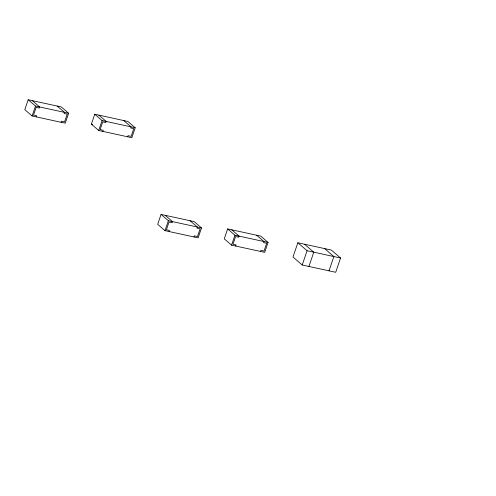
<?xml version="1.0" encoding="UTF-8"?>
<svg xmlns="http://www.w3.org/2000/svg" width="496" height="496" viewBox="0 0 496 496"><rect width="100%" height="100%" fill="white"/><g stroke="black" fill="none" stroke-linecap="round" stroke-linejoin="round"><path stroke-width="0.74" d="M28.179 99.746L24.8 109.666L32.116 115.977L65.249 123.194L68.628 113.274L61.312 106.962L28.179 99.746L35.489 106.057L68.628 113.274M32.116 115.977L35.489 106.057M36.258 116.882L36.63 115.779L33.523 115.103L36.152 107.384L39.258 108.06L39.637 106.956L32.321 100.645M61.107 122.295L61.479 121.191L64.592 121.867L67.214 114.148L64.108 113.472L64.486 112.369L57.17 106.057M91.376 124.167L94.755 114.241L127.887 121.458L135.203 127.77L131.824 137.696L98.685 130.479L91.376 124.167L92.752 124.465M98.685 130.479L102.064 120.553L94.755 114.241M102.827 131.378L103.205 130.274L100.099 129.599L102.728 121.88L105.834 122.555L106.206 121.458L98.896 115.146M127.683 136.791L128.055 135.687L131.161 136.363L133.79 128.65L130.684 127.968L131.062 126.871L123.746 120.559M161.057 214.408L157.678 224.335L164.994 230.646L198.127 237.863L201.506 227.937L194.196 221.625L161.057 214.408L168.373 220.72L201.506 227.937M164.994 230.646L168.373 220.72M169.136 231.545L169.514 230.442L166.408 229.766L169.031 222.047L172.137 222.729L172.515 221.625L165.199 215.314M193.986 236.958L194.364 235.854L197.47 236.53L200.099 228.817L196.993 228.135L197.365 227.038L190.055 220.726M227.633 228.91L224.254 238.83L231.57 245.142L264.703 252.359L268.082 242.439L260.766 236.127L227.633 228.91L234.949 235.222L268.082 242.439M231.57 245.142L234.949 235.222M235.712 246.047L236.084 244.943L232.977 244.268L235.606 236.549L238.712 237.224L239.091 236.121L231.775 229.809M260.561 251.46L260.939 250.356L264.046 251.032L266.674 243.313L263.562 242.637L263.94 241.533L256.624 235.222M297.842 242.761L292.987 257.021L302.225 264.994L335.711 272.285L340.566 258.025L331.328 250.052L297.842 242.761L307.08 250.734L340.566 258.025M302.225 264.994L307.08 250.734M308.921 266.451L313.776 252.191L304.538 244.218M329.015 270.828L333.87 256.568L324.632 248.595M102.064 120.553L135.203 127.77"/></g></svg>
